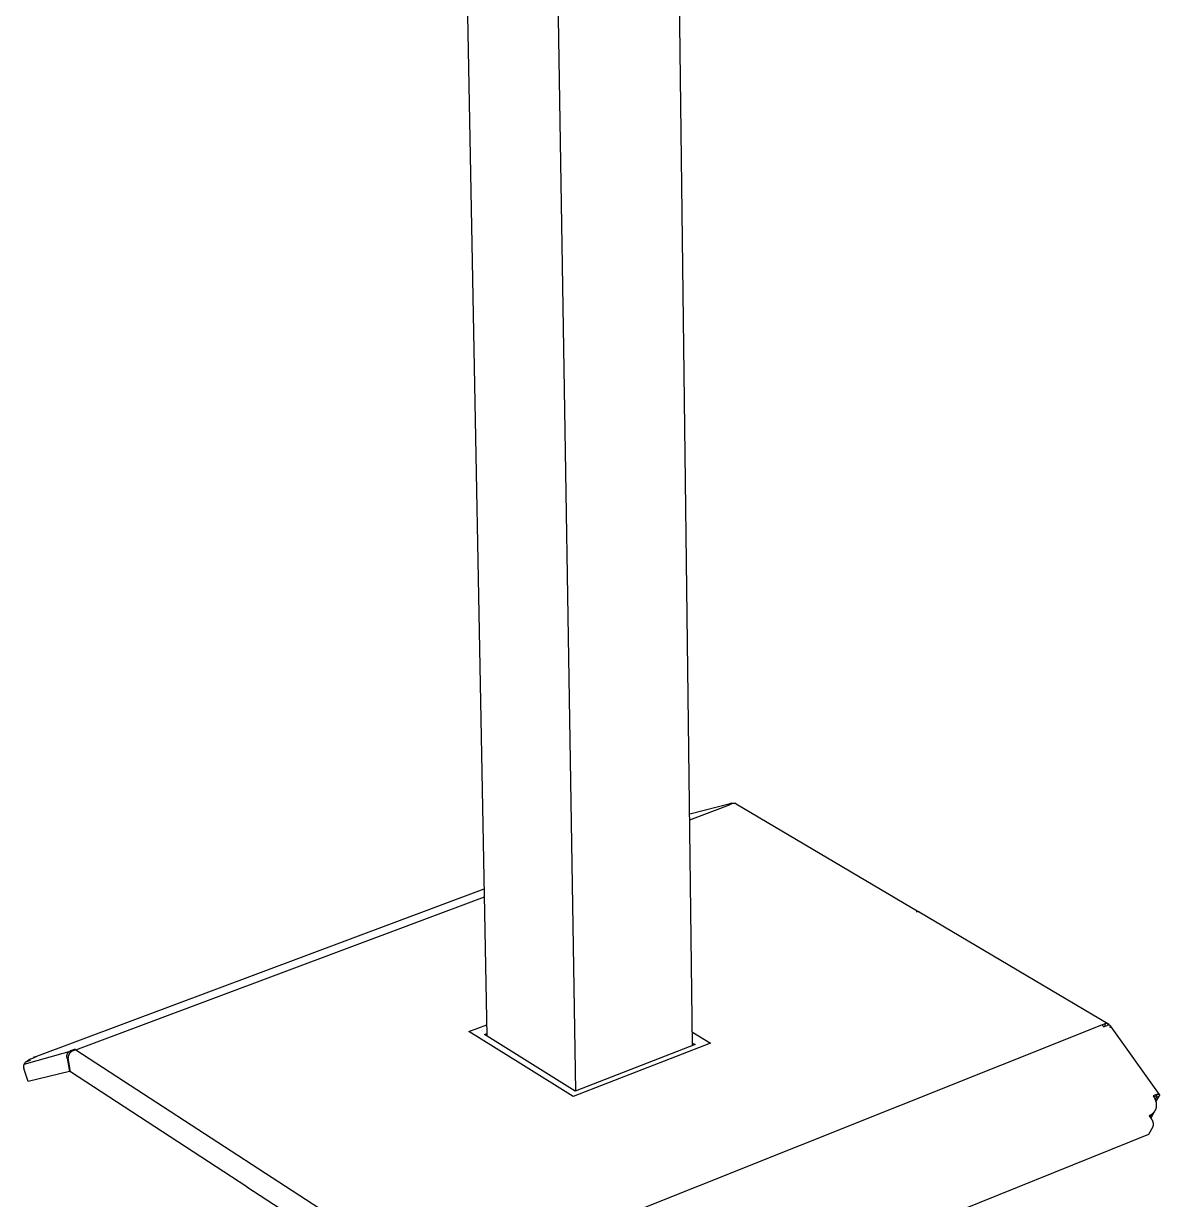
# Model space of a CAD drawing. Header units: millimetres. Extents: x -2542 to 6192, y -257 to 5845.
# Drawn here: x -208 to 278, y 243 to 745 of the extents above; entities that cross this region are included whole.
import ezdxf

# ---------------------------------------------------------------- set-up
doc = ezdxf.new("R2010")
doc.units = ezdxf.units.MM
doc.header["$MEASUREMENT"] = 0
doc.layers.add('Domyślny', color=7, linetype='Continuous', true_color=0x000000)
doc.layers.add('Utwórz2D linie widoczne', color=7, linetype='Continuous', true_color=0x000000)

msp = doc.modelspace()

# ---------------------------------------------------------------- linework, layer by layer
at = {"layer": 'Domyślny'}
for p, q in [((76.77, 404.88), (93.76, 411.25)), ((-185.71, 306.49), (-11.02, 371.97)), ((-29.27, 204.57), (252.9, 317.11)), ((-185.71, 306.49), (-207.84, 300.28)), ((-185.71, 306.49), (-30.02, 205.35))]:
    msp.add_line(p, q, dxfattribs=at)
at = {"layer": 'Utwórz2D linie widoczne'}
for p, q in [((77.99, 308.3), (71.92, 788.42)), ((-9.91, 312.4), (-18.55, 775.19)), ((20.17, 771.58), (27.94, 288.91)), ((76.73, 407.47), (94.59, 411.97)), ((94.5, 411.94), (93.05, 411.39)), ((93.08, 411.4), (93.05, 411.39)), ((93.11, 411.4), (93.08, 411.4)), ((93.15, 411.41), (93.11, 411.4)), ((93.18, 411.41), (93.15, 411.41)), ((93.21, 411.41), (93.18, 411.41)), ((93.24, 411.41), (93.21, 411.41)), ((93.27, 411.41), (93.24, 411.41)), ((93.31, 411.41), (93.27, 411.41)), ((93.34, 411.4), (93.31, 411.41)), ((93.37, 411.4), (93.34, 411.4)), ((93.4, 411.39), (93.37, 411.4)), ((93.43, 411.39), (93.4, 411.39)), ((93.47, 411.38), (93.43, 411.39)), ((93.5, 411.37), (93.47, 411.38)), ((93.53, 411.36), (93.5, 411.37)), ((93.56, 411.35), (93.53, 411.36)), ((93.59, 411.34), (93.56, 411.35)), ((93.62, 411.33), (93.59, 411.34)), ((93.65, 411.31), (93.62, 411.33)), ((93.68, 411.3), (93.65, 411.31)), ((93.7, 411.28), (93.68, 411.3)), ((93.73, 411.27), (93.7, 411.28)), ((93.76, 411.25), (93.73, 411.27)), ((95.21, 411.79), (93.76, 411.25)), ((94.5, 411.94), (94.55, 411.95)), ((94.62, 411.57), (94.5, 411.94)), ((94.55, 411.95), (94.6, 411.97)), ((94.6, 411.97), (94.65, 411.98)), ((94.65, 411.98), (94.7, 411.99)), ((94.7, 411.99), (94.75, 412.01)), ((94.75, 412.01), (94.8, 412.01)), ((94.8, 412.01), (94.85, 412.02)), ((94.85, 412.02), (94.9, 412.03)), ((94.9, 412.03), (94.95, 412.03)), ((94.95, 412.03), (95, 412.03)), ((95, 412.03), (95.05, 412.03)), ((95.05, 412.03), (95.1, 412.03)), ((95.1, 412.03), (95.15, 412.03)), ((95.15, 412.03), (95.2, 412.02)), ((95.2, 412.02), (95.25, 412.01)), ((95.27, 411.81), (95.21, 411.79)), ((95.25, 412.01), (95.31, 412.01)), ((95.32, 411.83), (95.27, 411.81)), ((95.31, 412.01), (95.35, 411.99)), ((95.38, 411.84), (95.32, 411.83)), ((95.35, 411.99), (95.4, 411.98)), ((95.43, 411.85), (95.38, 411.84)), ((95.4, 411.98), (95.45, 411.97)), ((95.49, 411.86), (95.43, 411.85)), ((95.45, 411.97), (95.5, 411.95)), ((95.54, 411.87), (95.49, 411.86)), ((95.5, 411.95), (95.55, 411.94)), ((95.6, 411.87), (95.54, 411.87)), ((95.55, 411.94), (95.6, 411.92)), ((95.6, 411.92), (95.64, 411.9)), ((95.66, 411.88), (95.6, 411.87)), ((95.64, 411.9), (95.69, 411.88)), ((95.71, 411.88), (95.66, 411.88)), ((95.77, 411.88), (95.71, 411.88)), ((95.83, 411.88), (95.77, 411.88)), ((95.88, 411.87), (95.83, 411.88)), ((95.94, 411.87), (95.88, 411.87)), ((96, 411.86), (95.94, 411.87)), ((96.05, 411.85), (96, 411.86)), ((96.11, 411.84), (96.05, 411.85)), ((96.16, 411.82), (96.11, 411.84)), ((96.22, 411.81), (96.16, 411.82)), ((96.27, 411.79), (96.22, 411.81)), ((96.33, 411.77), (96.27, 411.79)), ((96.38, 411.75), (96.33, 411.77)), ((96.43, 411.73), (96.38, 411.75)), ((96.48, 411.7), (96.43, 411.73)), ((96.53, 411.68), (96.48, 411.7)), ((96.53, 411.68), (174.7, 365.47)), ((-203.42, 303.37), (-11.09, 375.39)), ((173.57, 365.51), (173.53, 365.49)), ((173.61, 365.53), (173.57, 365.51)), ((173.66, 365.54), (173.61, 365.53)), ((173.7, 365.56), (173.66, 365.54)), ((173.74, 365.57), (173.7, 365.56)), ((173.79, 365.58), (173.74, 365.57)), ((173.84, 365.59), (173.79, 365.58)), ((173.88, 365.6), (173.84, 365.59)), ((173.93, 365.6), (173.88, 365.6)), ((173.97, 365.61), (173.93, 365.6)), ((174.02, 365.61), (173.97, 365.61)), ((174.06, 365.61), (174.02, 365.61)), ((174.11, 365.61), (174.06, 365.61)), ((174.16, 365.61), (174.11, 365.61)), ((174.2, 365.61), (174.16, 365.61)), ((174.25, 365.6), (174.2, 365.61)), ((174.29, 365.59), (174.25, 365.6)), ((174.34, 365.59), (174.29, 365.59)), ((174.39, 365.58), (174.34, 365.59)), ((174.43, 365.57), (174.39, 365.58)), ((174.47, 365.55), (174.43, 365.57)), ((174.52, 365.54), (174.47, 365.55)), ((174.56, 365.53), (174.52, 365.54)), ((174.61, 365.51), (174.56, 365.53)), ((174.65, 365.49), (174.61, 365.51)), ((174.69, 365.47), (174.65, 365.49)), ((174.73, 365.45), (174.69, 365.47)), ((174.77, 365.43), (174.73, 365.45)), ((174.77, 365.43), (255.44, 317.74)), ((-17.62, 314.31), (-10, 317.22)), ((252.9, 317.11), (254.37, 317.69)), ((252.9, 317.11), (252.97, 317.07)), ((252.97, 317.07), (253.05, 317.01)), ((253.05, 317.01), (253.12, 316.96)), ((253.12, 316.96), (253.19, 316.9)), ((253.19, 316.9), (253.25, 316.85)), ((253.25, 316.85), (253.32, 316.79)), ((253.32, 316.79), (253.38, 316.72)), ((253.66, 316.38), (255.13, 316.96)), ((254.37, 317.69), (254.4, 317.71)), ((254.37, 316.66), (254.37, 317.69)), ((254.4, 317.71), (254.43, 317.73)), ((254.43, 317.73), (254.46, 317.75)), ((254.46, 317.75), (254.49, 317.77)), ((254.49, 317.77), (254.52, 317.78)), ((254.52, 317.78), (254.56, 317.8)), ((254.56, 317.8), (254.59, 317.81)), ((254.59, 317.81), (254.62, 317.82)), ((254.62, 317.82), (254.66, 317.83)), ((254.66, 317.83), (254.69, 317.84)), ((254.69, 317.84), (254.72, 317.85)), ((254.72, 317.85), (254.76, 317.85)), ((254.76, 317.85), (254.79, 317.86)), ((254.79, 317.86), (254.83, 317.87)), ((254.83, 317.87), (254.86, 317.87)), ((254.86, 317.87), (254.9, 317.87)), ((254.9, 317.87), (254.93, 317.87)), ((254.93, 317.87), (254.97, 317.87)), ((254.97, 317.87), (255, 317.87)), ((255, 317.87), (255.04, 317.87)), ((255.04, 317.87), (255.07, 317.86)), ((255.07, 317.86), (255.11, 317.86)), ((255.11, 317.86), (255.14, 317.85)), ((255.17, 316.98), (255.13, 316.96)), ((255.14, 317.85), (255.18, 317.84)), ((255.22, 316.99), (255.17, 316.98)), ((255.18, 317.84), (255.21, 317.84)), ((255.21, 317.84), (255.24, 317.83)), ((255.26, 317.01), (255.22, 316.99)), ((255.24, 317.83), (255.28, 317.81)), ((255.3, 317.02), (255.26, 317.01)), ((255.28, 317.81), (255.31, 317.8)), ((255.34, 317.03), (255.3, 317.02)), ((255.31, 317.8), (255.34, 317.79)), ((255.34, 317.79), (255.38, 317.77)), ((255.39, 317.04), (255.34, 317.03)), ((255.38, 317.77), (255.41, 317.76)), ((255.43, 317.05), (255.39, 317.04)), ((255.41, 317.76), (255.44, 317.74)), ((255.48, 317.06), (255.43, 317.05)), ((255.44, 317.74), (255.47, 317.72)), ((255.47, 317.72), (255.5, 317.71)), ((255.52, 317.06), (255.48, 317.06)), ((255.5, 317.71), (255.53, 317.69)), ((255.57, 317.07), (255.52, 317.06)), ((255.53, 317.69), (255.56, 317.66)), ((255.56, 317.66), (255.58, 317.64)), ((255.61, 317.07), (255.57, 317.07)), ((255.58, 317.64), (255.61, 317.62)), ((255.61, 317.62), (255.64, 317.6)), ((255.66, 317.07), (255.61, 317.07)), ((255.64, 317.6), (255.66, 317.57)), ((255.66, 317.57), (255.69, 317.55)), ((255.7, 317.07), (255.66, 317.07)), ((255.69, 317.55), (255.71, 317.52)), ((255.75, 317.07), (255.7, 317.07)), ((255.71, 317.52), (255.73, 317.49)), ((255.73, 317.49), (255.75, 317.47)), ((255.75, 317.47), (255.77, 317.44)), ((255.79, 317.06), (255.75, 317.07)), ((255.77, 317.44), (255.79, 317.41)), ((255.79, 317.41), (255.81, 317.38)), ((255.84, 317.06), (255.79, 317.06)), ((255.81, 317.38), (255.83, 317.35)), ((255.83, 317.35), (255.85, 317.32)), ((255.88, 317.05), (255.84, 317.06)), ((255.85, 317.32), (255.86, 317.28)), ((255.86, 317.28), (255.87, 317.25)), ((255.87, 317.25), (255.89, 317.22)), ((255.93, 317.04), (255.88, 317.05)), ((255.89, 317.22), (255.9, 317.19)), ((255.9, 317.19), (255.91, 317.15)), ((255.91, 317.15), (255.92, 317.12)), ((255.92, 317.12), (255.93, 317.09)), ((255.93, 317.09), (255.94, 317.05)), ((255.97, 317.03), (255.93, 317.04)), ((256.01, 317.02), (255.97, 317.03)), ((256.06, 317.01), (256.01, 317.02)), ((256.1, 316.99), (256.06, 317.01)), ((256.14, 316.98), (256.1, 316.99)), ((256.18, 316.96), (256.14, 316.98)), ((256.22, 316.94), (256.18, 316.96)), ((256.26, 316.92), (256.22, 316.94)), ((256.3, 316.9), (256.26, 316.92)), ((256.34, 316.87), (256.3, 316.9)), ((256.38, 316.85), (256.34, 316.87)), ((256.42, 316.83), (256.38, 316.85)), ((256.45, 316.8), (256.42, 316.83)), ((256.45, 316.8), (277.44, 287.43)), ((4.51, 300.47), (-17.62, 314.31)), ((-11.02, 313.09), (-9.93, 313.51)), ((27.78, 288.85), (-11.02, 313.09)), ((77.91, 314.06), (85.67, 309.3)), ((253.38, 316.72), (253.44, 316.66)), ((253.44, 316.66), (253.5, 316.59)), ((253.5, 316.59), (253.56, 316.52)), ((253.56, 316.52), (253.61, 316.45)), ((253.61, 316.45), (253.66, 316.38)), ((254.39, 316.67), (254.41, 316.68)), ((254.41, 316.68), (254.43, 316.69)), ((254.43, 316.69), (254.45, 316.7)), ((254.45, 316.7), (254.47, 316.71)), ((254.47, 316.71), (254.49, 316.72)), ((254.49, 316.72), (254.52, 316.72)), ((254.52, 316.72), (254.54, 316.73)), ((254.54, 316.73), (254.56, 316.74)), ((254.56, 316.74), (254.58, 316.74)), ((256.46, 315.99), (256.47, 316.02)), ((256.47, 316.02), (256.48, 316.04)), ((256.49, 316.73), (256.48, 316.76)), ((256.48, 316.04), (256.49, 316.07)), ((256.5, 316.7), (256.49, 316.73)), ((256.49, 316.07), (256.5, 316.1)), ((256.51, 316.67), (256.5, 316.7)), ((256.5, 316.1), (256.51, 316.13)), ((256.52, 316.64), (256.51, 316.67)), ((256.51, 316.13), (256.52, 316.16)), ((256.53, 316.61), (256.52, 316.64)), ((256.52, 316.16), (256.53, 316.19)), ((256.54, 316.58), (256.53, 316.61)), ((256.53, 316.19), (256.54, 316.22)), ((256.54, 316.55), (256.54, 316.58)), ((256.55, 316.52), (256.54, 316.55)), ((256.54, 316.25), (256.55, 316.28)), ((256.54, 316.22), (256.54, 316.25)), ((256.55, 316.49), (256.55, 316.52)), ((256.55, 316.46), (256.55, 316.49)), ((256.55, 316.43), (256.55, 316.46)), ((256.55, 316.4), (256.55, 316.43)), ((256.55, 316.37), (256.55, 316.4)), ((256.55, 316.34), (256.55, 316.37)), ((256.55, 316.31), (256.55, 316.34)), ((256.55, 316.28), (256.55, 316.31)), ((85.67, 309.3), (26.85, 286.51)), ((79.08, 308.72), (27.78, 288.85)), ((77.97, 309.4), (79.08, 308.72)), ((-206.64, 301.54), (-205.08, 302.13)), ((-206.11, 302.01), (-206.1, 302.02)), ((-206.11, 302), (-206.11, 302.01)), ((-206.11, 302.01), (-206.11, 302.01)), ((-206.11, 302.01), (-206.11, 302.01)), ((-206.11, 301.99), (-206.11, 302)), ((-206.11, 302), (-206.11, 302)), ((-206.11, 302), (-206.11, 302)), ((-206.11, 302), (-206.11, 302)), ((-206.11, 301.98), (-206.11, 301.99)), ((-206.11, 301.99), (-206.11, 301.99)), ((-206.11, 301.99), (-206.11, 301.99)), ((-206.11, 301.99), (-206.11, 301.99)), ((-206.04, 301.77), (-206.11, 301.98)), ((-206.1, 301.98), (-206.11, 301.98)), ((-206.11, 301.98), (-206.11, 301.98)), ((-206.1, 302.02), (-206.1, 302.03)), ((-206.1, 302.03), (-206.1, 302.03)), ((-206.1, 302.03), (-206.09, 302.03)), ((-206.1, 302.02), (-206.1, 302.02)), ((-206.1, 301.97), (-206.1, 301.98)), ((-206.1, 301.98), (-206.1, 301.98)), ((-206.1, 301.98), (-206.1, 301.98)), ((-206.09, 301.97), (-206.1, 301.97)), ((-206.09, 302.03), (-206.09, 302.04)), ((-206.09, 302.04), (-206.08, 302.04)), ((-206.08, 301.97), (-206.09, 301.97)), ((-206.09, 301.97), (-206.09, 301.97)), ((-206.09, 301.97), (-206.09, 301.97)), ((-206.08, 302.04), (-206.08, 302.05)), ((-206.08, 302.05), (-206.08, 302.05)), ((-206.08, 302.05), (-206.07, 302.05)), ((-206.07, 301.96), (-206.08, 301.97)), ((-206.08, 301.97), (-206.08, 301.97)), ((-206.07, 302.06), (-206.05, 302.07)), ((-206.07, 302.05), (-206.07, 302.06)), ((-206.06, 301.96), (-206.07, 301.96)), ((-206.07, 301.96), (-206.07, 301.96)), ((-206.05, 301.96), (-206.06, 301.96)), ((-206.06, 301.96), (-206.06, 301.96)), ((-206.05, 302.07), (-206.04, 302.08)), ((-206.04, 301.96), (-206.05, 301.96)), ((-206.05, 301.96), (-206.05, 301.96)), ((-206.04, 302.08), (-206.03, 302.09)), ((-206.02, 301.96), (-206.04, 301.96)), ((-206.04, 301.96), (-206.04, 301.96)), ((-206.03, 302.09), (-206.01, 302.1)), ((-206.01, 301.96), (-206.02, 301.96)), ((-206.01, 302.1), (-206, 302.11)), ((-205.99, 301.96), (-206.01, 301.96)), ((-206, 302.11), (-205.96, 302.13)), ((-205.97, 301.96), (-205.99, 301.96)), ((-205.96, 301.96), (-205.97, 301.96)), ((-205.96, 302.13), (-205.92, 302.16)), ((-205.92, 301.96), (-205.96, 301.96)), ((-205.92, 302.16), (-205.87, 302.18)), ((-205.87, 301.97), (-205.92, 301.96)), ((-205.87, 302.18), (-205.77, 302.24)), ((-205.83, 301.97), (-205.87, 301.97)), ((-205.78, 301.98), (-205.83, 301.97)), ((-205.66, 302), (-205.78, 301.98)), ((-205.77, 302.24), (-205.64, 302.3)), ((-205.53, 302.03), (-205.66, 302)), ((-205.64, 302.3), (-205.34, 302.45)), ((-205.39, 302.05), (-205.53, 302.03)), ((-205.08, 302.13), (-205.39, 302.05)), ((-205.34, 302.45), (-204.97, 302.61)), ((-204.97, 302.61), (-204.54, 302.79)), ((-204.54, 302.79), (-202.45, 303.61)), ((-203.74, 303.13), (-203.75, 303.11)), ((-203.72, 303.15), (-203.74, 303.13)), ((-203.71, 303.17), (-203.72, 303.15)), ((-203.7, 303.18), (-203.71, 303.17)), ((-203.68, 303.2), (-203.7, 303.18)), ((-203.67, 303.22), (-203.68, 303.2)), ((-203.65, 303.23), (-203.67, 303.22)), ((-203.64, 303.25), (-203.65, 303.23)), ((-203.62, 303.26), (-203.64, 303.25)), ((-203.6, 303.27), (-203.62, 303.26)), ((-203.58, 303.29), (-203.6, 303.27)), ((-203.57, 303.3), (-203.58, 303.29)), ((-203.55, 303.31), (-203.57, 303.3)), ((-203.53, 303.32), (-203.55, 303.31)), ((-203.51, 303.33), (-203.53, 303.32)), ((-203.49, 303.34), (-203.51, 303.33)), ((-203.47, 303.35), (-203.49, 303.34)), ((-203.45, 303.36), (-203.47, 303.35)), ((-203.43, 303.37), (-203.45, 303.36)), ((-203.41, 303.38), (-203.43, 303.37)), ((-203.39, 303.38), (-203.41, 303.38)), ((-203.37, 303.39), (-203.39, 303.38)), ((-202.45, 303.61), (-203.37, 303.39)), ((-189.49, 303.85), (-189.48, 303.94)), ((-189.49, 303.76), (-189.49, 303.85)), ((-189.49, 303.67), (-189.49, 303.76)), ((-189.49, 303.58), (-189.49, 303.67)), ((-189.48, 303.5), (-189.49, 303.58)), ((-189.48, 303.94), (-189.47, 304.03)), ((-189.47, 303.41), (-189.48, 303.5)), ((-189.47, 304.03), (-189.46, 304.12)), ((-189.46, 303.32), (-189.47, 303.41)), ((-189.46, 304.12), (-189.45, 304.2)), ((-189.44, 303.23), (-189.46, 303.32)), ((-189.45, 304.2), (-189.43, 304.29)), ((-189.43, 303.15), (-189.44, 303.23)), ((-189.43, 304.29), (-189.41, 304.38)), ((-189.4, 303.06), (-189.43, 303.15)), ((-189.41, 304.38), (-189.38, 304.46)), ((-189.38, 302.97), (-189.4, 303.06)), ((-189.38, 304.46), (-189.36, 304.55)), ((-188.96, 303.13), (-189.38, 302.97)), ((-189.38, 302.97), (-188.32, 297.22)), ((-189.36, 304.55), (-189.33, 304.63)), ((-189.33, 304.63), (-189.29, 304.71)), ((-189.29, 304.71), (-189.26, 304.79)), ((-189.26, 304.79), (-189.22, 304.87)), ((-189.22, 304.87), (-189.18, 304.95)), ((-189.18, 304.95), (-189.13, 305.03)), ((-189.13, 305.03), (-189.09, 305.1)), ((-189.09, 305.1), (-189.04, 305.18)), ((-189.04, 305.18), (-188.99, 305.25)), ((-188.99, 305.25), (-188.93, 305.32)), ((-188.95, 303.2), (-188.96, 303.09)), ((-188.96, 303.09), (-188.95, 302.98)), ((-188.94, 303.42), (-188.95, 303.31)), ((-188.95, 303.31), (-188.95, 303.2)), ((-188.95, 302.98), (-188.95, 302.87)), ((-187.89, 297.12), (-188.95, 302.87)), ((-188.92, 303.53), (-188.94, 303.42)), ((-188.93, 305.32), (-188.88, 305.39)), ((-188.91, 303.64), (-188.92, 303.53)), ((-188.88, 303.75), (-188.91, 303.64)), ((-188.88, 305.39), (-188.82, 305.46)), ((-188.86, 303.86), (-188.88, 303.75)), ((-188.83, 303.97), (-188.86, 303.86)), ((-188.8, 304.07), (-188.83, 303.97)), ((-188.82, 305.46), (-188.76, 305.52)), ((-188.76, 304.18), (-188.8, 304.07)), ((-188.76, 305.52), (-188.69, 305.58)), ((-188.72, 304.28), (-188.76, 304.18)), ((-188.68, 304.39), (-188.72, 304.28)), ((-188.69, 305.58), (-188.63, 305.64)), ((-188.63, 304.49), (-188.68, 304.39)), ((-188.63, 305.64), (-188.56, 305.7)), ((-188.58, 304.58), (-188.63, 304.49)), ((-188.53, 304.68), (-188.58, 304.58)), ((-188.56, 305.7), (-188.49, 305.75)), ((-188.47, 304.78), (-188.53, 304.68)), ((-188.49, 305.75), (-188.42, 305.81)), ((-188.41, 304.87), (-188.47, 304.78)), ((-188.42, 305.81), (-188.35, 305.86)), ((-188.35, 304.96), (-188.41, 304.87)), ((-188.35, 305.86), (-188.27, 305.91)), ((-188.28, 305.05), (-188.35, 304.96)), ((-188.21, 305.14), (-188.28, 305.05)), ((-188.27, 305.91), (-188.2, 305.95)), ((-188.14, 305.22), (-188.21, 305.14)), ((-188.2, 305.95), (-188.12, 305.99)), ((-188.06, 305.3), (-188.14, 305.22)), ((-188.12, 305.99), (-188.04, 306.03)), ((-187.98, 305.38), (-188.06, 305.3)), ((-188.04, 306.03), (-187.96, 306.07)), ((-187.9, 305.46), (-187.98, 305.38)), ((-186.4, 306.65), (-187.96, 306.07)), ((-187.79, 305.57), (-187.96, 306.07)), ((-187.82, 305.53), (-187.9, 305.46)), ((-187.73, 305.6), (-187.82, 305.53)), ((-187.64, 305.67), (-187.73, 305.6)), ((-187.55, 305.73), (-187.64, 305.67)), ((-187.46, 305.79), (-187.55, 305.73)), ((-187.37, 305.85), (-187.46, 305.79)), ((-187.27, 305.9), (-187.37, 305.85)), ((-185.71, 306.49), (-187.27, 305.9)), ((-186.37, 306.66), (-186.4, 306.65)), ((-186.4, 306.65), (-186.27, 306.28)), ((-186.34, 306.66), (-186.37, 306.66)), ((-186.31, 306.67), (-186.34, 306.66)), ((-186.28, 306.67), (-186.31, 306.67)), ((-186.25, 306.67), (-186.28, 306.67)), ((-186.22, 306.67), (-186.25, 306.67)), ((-186.19, 306.67), (-186.22, 306.67)), ((-186.16, 306.66), (-186.19, 306.67)), ((-186.12, 306.66), (-186.16, 306.66)), ((-186.09, 306.66), (-186.12, 306.66)), ((-186.07, 306.65), (-186.09, 306.66)), ((-186.04, 306.64), (-186.07, 306.65)), ((-186.01, 306.64), (-186.04, 306.64)), ((-185.98, 306.63), (-186.01, 306.64)), ((-185.95, 306.62), (-185.98, 306.63)), ((-185.92, 306.61), (-185.95, 306.62)), ((-185.89, 306.59), (-185.92, 306.61)), ((-185.86, 306.58), (-185.89, 306.59)), ((-185.84, 306.57), (-185.86, 306.58)), ((-185.81, 306.55), (-185.84, 306.57)), ((-185.78, 306.54), (-185.81, 306.55)), ((-185.76, 306.52), (-185.78, 306.54)), ((-185.73, 306.51), (-185.76, 306.52)), ((-185.71, 306.49), (-185.73, 306.51)), ((-208.01, 299.56), (-208.02, 299.47)), ((-208.02, 299.47), (-208.02, 299.39)), ((-208.02, 299.39), (-208.02, 299.31)), ((-208.02, 299.31), (-208.02, 299.23)), ((-208.02, 299.23), (-208.01, 299.15)), ((-208, 299.72), (-208.01, 299.64)), ((-208.01, 299.64), (-208.01, 299.56)), ((-208.01, 299.15), (-208, 299.07)), ((-207.98, 299.8), (-208, 299.72)), ((-208, 299.07), (-207.99, 298.99)), ((-207.99, 298.99), (-207.97, 298.9)), ((-207.97, 299.88), (-207.98, 299.8)), ((-207.95, 299.96), (-207.97, 299.88)), ((-207.97, 298.9), (-207.96, 298.82)), ((-207.96, 298.82), (-207.94, 298.75)), ((-207.93, 300.04), (-207.95, 299.96)), ((-207.94, 298.75), (-207.91, 298.67)), ((-207.9, 300.12), (-207.93, 300.04)), ((-207.91, 298.67), (-207.89, 298.59)), ((-207.88, 300.19), (-207.9, 300.12)), ((-207.89, 298.59), (-207.86, 298.51)), ((-207.85, 300.27), (-207.88, 300.19)), ((-206.05, 292.97), (-207.86, 298.51)), ((-207.82, 300.35), (-207.85, 300.27)), ((-207.78, 300.42), (-207.82, 300.35)), ((-207.74, 300.49), (-207.78, 300.42)), ((-207.7, 300.56), (-207.74, 300.49)), ((-207.66, 300.63), (-207.7, 300.56)), ((-207.62, 300.7), (-207.66, 300.63)), ((-207.57, 300.77), (-207.62, 300.7)), ((-207.52, 300.84), (-207.57, 300.77)), ((-207.47, 300.9), (-207.52, 300.84)), ((-207.42, 300.96), (-207.47, 300.9)), ((-207.36, 301.02), (-207.42, 300.96)), ((-207.31, 301.08), (-207.36, 301.02)), ((-207.25, 301.14), (-207.31, 301.08)), ((-207.19, 301.19), (-207.25, 301.14)), ((-207.12, 301.24), (-207.19, 301.19)), ((-207.06, 301.29), (-207.12, 301.24)), ((-206.99, 301.34), (-207.06, 301.29)), ((-206.92, 301.39), (-206.99, 301.34)), ((-206.85, 301.43), (-206.92, 301.39)), ((-206.78, 301.47), (-206.85, 301.43)), ((-206.71, 301.51), (-206.78, 301.47)), ((-206.64, 301.54), (-206.71, 301.51)), ((-188.32, 297.22), (-206.05, 292.97)), ((-188.32, 297.22), (-187.93, 297.37)), ((-112.52, 247.98), (-187.89, 297.12)), ((26.85, 286.51), (4.51, 300.47)), ((276.28, 287.36), (274.8, 286.77)), ((274.8, 286.77), (274.9, 286.64)), ((274.9, 286.64), (274.99, 286.5)), ((275.9, 286.68), (275.08, 286.36)), ((275.94, 286.7), (275.9, 286.68)), ((275.98, 286.71), (275.94, 286.7)), ((276.03, 286.73), (275.98, 286.71)), ((276, 284.24), (277.37, 286.71)), ((276.07, 286.74), (276.03, 286.73)), ((276.11, 286.75), (276.07, 286.74)), ((276.13, 286.75), (276.11, 286.75)), ((276.15, 286.76), (276.13, 286.75)), ((276.17, 286.76), (276.15, 286.76)), ((276.19, 286.77), (276.17, 286.76)), ((276.21, 286.77), (276.19, 286.77)), ((276.22, 286.77), (276.21, 286.77)), ((276.24, 286.77), (276.22, 286.77)), ((276.26, 286.78), (276.24, 286.77)), ((276.28, 286.78), (276.26, 286.78)), ((276.28, 287.36), (276.36, 287.39)), ((276.29, 286.78), (276.28, 286.78)), ((276.31, 286.78), (276.29, 286.78)), ((276.33, 286.78), (276.31, 286.78)), ((276.34, 286.78), (276.33, 286.78)), ((276.35, 286.78), (276.34, 286.78)), ((276.34, 286.78), (276.34, 286.78)), ((276.36, 286.77), (276.35, 286.78)), ((276.36, 287.39), (276.44, 287.42)), ((276.37, 286.77), (276.36, 286.77)), ((276.38, 286.77), (276.37, 286.77)), ((276.37, 286.77), (276.37, 286.77)), ((276.39, 286.77), (276.38, 286.77)), ((276.4, 286.77), (276.39, 286.77)), ((276.39, 286.77), (276.39, 286.77)), ((276.41, 286.76), (276.4, 286.77)), ((276.42, 286.76), (276.41, 286.76)), ((276.41, 286.76), (276.41, 286.76)), ((276.43, 286.76), (276.42, 286.76)), ((276.44, 286.75), (276.43, 286.76)), ((276.43, 286.76), (276.43, 286.76)), ((276.44, 287.42), (276.52, 287.45)), ((276.45, 286.75), (276.44, 286.75)), ((276.44, 286.75), (276.44, 286.75)), ((276.46, 286.75), (276.45, 286.75)), ((276.46, 286.74), (276.46, 286.75)), ((276.47, 286.74), (276.46, 286.74)), ((276.47, 286.73), (276.47, 286.74)), ((276.47, 286.74), (276.47, 286.74)), ((276.48, 286.73), (276.47, 286.73)), ((276.49, 286.72), (276.48, 286.73)), ((276.48, 286.73), (276.48, 286.73)), ((276.48, 286.73), (276.48, 286.73)), ((276.5, 286.71), (276.49, 286.72)), ((276.49, 286.72), (276.49, 286.72)), ((276.49, 286.72), (276.49, 286.72)), ((276.49, 286.72), (276.49, 286.72)), ((276.49, 286.72), (276.49, 286.72)), ((276.51, 286.7), (276.5, 286.71)), ((276.5, 286.71), (276.5, 286.71)), ((276.5, 286.71), (276.5, 286.71)), ((276.5, 286.71), (276.5, 286.71)), ((276.5, 286.71), (276.5, 286.71)), ((276.51, 286.69), (276.51, 286.7)), ((276.51, 286.7), (276.51, 286.7)), ((276.51, 286.7), (276.51, 286.7)), ((276.51, 286.7), (276.51, 286.7)), ((276.51, 286.7), (276.51, 286.7)), ((276.52, 286.69), (276.51, 286.69)), ((276.51, 286.69), (276.51, 286.69)), ((276.52, 287.45), (276.6, 287.47)), ((276.52, 286.68), (276.52, 286.69)), ((276.52, 286.69), (276.52, 286.69)), ((276.52, 286.67), (276.52, 286.68)), ((276.52, 286.68), (276.52, 286.68)), ((276.52, 286.68), (276.52, 286.68)), ((276.52, 286.68), (276.52, 286.68)), ((276.53, 286.67), (276.52, 286.67)), ((276.52, 286.67), (276.52, 286.67)), ((276.53, 286.66), (276.53, 286.67)), ((276.53, 286.65), (276.53, 286.66)), ((276.53, 286.66), (276.53, 286.66)), ((276.53, 286.64), (276.53, 286.65)), ((276.53, 286.65), (276.53, 286.65)), ((276.54, 286.64), (276.53, 286.64)), ((276.54, 286.63), (276.54, 286.64)), ((276.54, 286.62), (276.54, 286.63)), ((276.54, 286.61), (276.54, 286.62)), ((276.54, 286.62), (276.54, 286.62)), ((276.54, 286.61), (276.54, 286.61)), ((276.6, 287.47), (276.68, 287.49)), ((276.68, 287.49), (276.72, 287.5)), ((276.72, 287.5), (276.76, 287.51)), ((276.76, 287.51), (276.8, 287.52)), ((276.8, 287.52), (276.83, 287.53)), ((276.83, 287.53), (276.87, 287.53)), ((276.87, 287.53), (276.91, 287.54)), ((276.91, 287.54), (276.94, 287.54)), ((276.94, 287.54), (276.98, 287.54)), ((276.98, 287.54), (277.01, 287.55)), ((277.01, 287.55), (277.05, 287.55)), ((277.05, 287.55), (277.08, 287.55)), ((277.08, 287.55), (277.11, 287.55)), ((277.11, 287.55), (277.12, 287.55)), ((277.12, 287.55), (277.14, 287.55)), ((277.14, 287.55), (277.15, 287.54)), ((277.15, 287.54), (277.17, 287.54)), ((277.17, 287.54), (277.18, 287.54)), ((277.18, 287.54), (277.2, 287.54)), ((277.2, 287.54), (277.21, 287.54)), ((277.21, 287.54), (277.23, 287.53)), ((277.23, 287.53), (277.24, 287.53)), ((277.24, 287.53), (277.25, 287.53)), ((277.25, 287.53), (277.27, 287.52)), ((277.27, 287.52), (277.28, 287.52)), ((277.28, 287.52), (277.29, 287.52)), ((277.29, 287.52), (277.3, 287.51)), ((277.3, 287.51), (277.31, 287.51)), ((277.31, 287.51), (277.33, 287.5)), ((277.33, 287.5), (277.34, 287.5)), ((277.34, 287.5), (277.35, 287.49)), ((277.35, 287.49), (277.36, 287.49)), ((277.36, 287.49), (277.37, 287.48)), ((277.37, 287.48), (277.38, 287.47)), ((277.39, 286.75), (277.37, 286.71)), ((277.38, 287.47), (277.39, 287.47)), ((277.39, 287.47), (277.4, 287.46)), ((277.4, 286.78), (277.39, 286.75)), ((277.4, 287.46), (277.41, 287.45)), ((277.42, 286.81), (277.4, 286.78)), ((277.41, 287.45), (277.41, 287.45)), ((277.41, 287.45), (277.41, 287.45)), ((277.41, 287.45), (277.42, 287.44)), ((277.42, 287.44), (277.42, 287.44)), ((277.42, 287.44), (277.43, 287.44)), ((277.43, 286.84), (277.42, 286.81)), ((277.43, 287.44), (277.43, 287.43)), ((277.43, 287.43), (277.43, 287.43)), ((277.43, 287.43), (277.44, 287.43)), ((277.44, 286.87), (277.43, 286.84)), ((277.44, 287.43), (277.44, 287.42)), ((277.44, 287.42), (277.44, 287.42)), ((277.46, 286.9), (277.44, 286.87)), ((277.44, 287.42), (277.45, 287.41)), ((277.45, 287.41), (277.45, 287.41)), ((277.45, 287.41), (277.46, 287.4)), ((277.46, 287.4), (277.46, 287.4)), ((277.46, 287.4), (277.46, 287.4)), ((277.46, 287.4), (277.46, 287.39)), ((277.46, 287.39), (277.47, 287.39)), ((277.47, 286.93), (277.46, 286.9)), ((277.47, 287.39), (277.47, 287.38)), ((277.47, 287.38), (277.47, 287.38)), ((277.47, 287.38), (277.48, 287.37)), ((277.48, 286.96), (277.47, 286.93)), ((277.48, 287.37), (277.48, 287.37)), ((277.48, 287.37), (277.48, 287.36)), ((277.48, 287.36), (277.48, 287.36)), ((277.48, 287.36), (277.49, 287.35)), ((277.49, 286.98), (277.48, 286.96)), ((277.49, 287.35), (277.49, 287.35)), ((277.49, 287.35), (277.49, 287.34)), ((277.49, 287.34), (277.49, 287.34)), ((277.49, 287.34), (277.5, 287.33)), ((277.5, 287.01), (277.49, 286.98)), ((277.5, 287.33), (277.5, 287.32)), ((277.5, 287.32), (277.5, 287.31)), ((277.5, 287.31), (277.51, 287.3)), ((277.51, 287.05), (277.5, 287.04)), ((277.5, 287.04), (277.5, 287.01)), ((277.51, 287.3), (277.51, 287.29)), ((277.51, 287.29), (277.51, 287.28)), ((277.51, 287.28), (277.51, 287.27)), ((277.51, 287.27), (277.52, 287.26)), ((277.52, 287.11), (277.51, 287.1)), ((277.51, 287.1), (277.51, 287.08)), ((277.51, 287.08), (277.51, 287.07)), ((277.51, 287.07), (277.51, 287.05)), ((277.52, 287.26), (277.52, 287.25)), ((277.52, 287.25), (277.52, 287.24)), ((277.52, 287.24), (277.52, 287.22)), ((277.52, 287.22), (277.52, 287.21)), ((277.52, 287.21), (277.52, 287.2)), ((277.52, 287.2), (277.52, 287.19)), ((277.52, 287.19), (277.52, 287.17)), ((277.52, 287.17), (277.52, 287.16)), ((277.52, 287.16), (277.52, 287.15)), ((277.52, 287.15), (277.52, 287.14)), ((277.52, 287.14), (277.52, 287.12)), ((277.52, 287.12), (277.52, 287.11)), ((274.99, 286.5), (275.08, 286.36)), ((275.08, 286.36), (275.17, 286.22)), ((275.17, 286.22), (275.25, 286.08)), ((275.25, 286.08), (275.33, 285.93)), ((275.33, 285.93), (275.41, 285.78)), ((275.41, 285.78), (275.49, 285.63)), ((275.49, 285.63), (275.56, 285.48)), ((275.56, 285.48), (275.63, 285.33)), ((275.63, 285.33), (275.7, 285.17)), ((275.7, 285.17), (275.76, 285.02)), ((275.74, 285.05), (276.46, 286.35)), ((275.76, 285.02), (275.82, 284.86)), ((275.82, 284.86), (275.87, 284.7)), ((275.87, 284.7), (275.92, 284.54)), ((275.92, 284.54), (275.97, 284.38)), ((275.97, 284.38), (276.01, 284.22)), ((276.01, 284.22), (276.05, 284.05)), ((276.04, 281.63), (276.01, 281.48)), ((276.08, 281.79), (276.04, 281.63)), ((276.05, 284.05), (276.08, 283.89)), ((276.08, 283.89), (276.11, 283.73)), ((276.11, 281.94), (276.08, 281.79)), ((276.11, 283.73), (276.13, 283.56)), ((276.13, 282.1), (276.11, 281.94)), ((276.13, 283.56), (276.15, 283.4)), ((276.15, 282.26), (276.13, 282.1)), ((276.15, 283.4), (276.17, 283.24)), ((276.17, 282.42), (276.15, 282.26)), ((276.17, 283.24), (276.18, 283.07)), ((276.18, 282.58), (276.17, 282.42)), ((276.18, 283.07), (276.18, 282.91)), ((276.18, 282.91), (276.18, 282.74)), ((276.18, 282.74), (276.18, 282.58)), ((276.46, 286.35), (276.47, 286.37)), ((276.47, 286.37), (276.48, 286.38)), ((276.48, 286.38), (276.49, 286.4)), ((276.49, 286.41), (276.5, 286.43)), ((276.49, 286.4), (276.49, 286.41)), ((276.5, 286.43), (276.51, 286.44)), ((276.51, 286.46), (276.52, 286.47)), ((276.51, 286.44), (276.51, 286.46)), ((276.52, 286.49), (276.53, 286.5)), ((276.52, 286.47), (276.52, 286.49)), ((276.53, 286.54), (276.54, 286.55)), ((276.53, 286.53), (276.53, 286.54)), ((276.53, 286.52), (276.53, 286.53)), ((276.53, 286.53), (276.53, 286.53)), ((276.53, 286.5), (276.53, 286.52)), ((276.54, 286.6), (276.54, 286.61)), ((276.54, 286.59), (276.54, 286.6)), ((276.54, 286.58), (276.54, 286.59)), ((276.54, 286.59), (276.54, 286.59)), ((276.54, 286.57), (276.54, 286.58)), ((276.54, 286.56), (276.54, 286.57)), ((276.54, 286.57), (276.54, 286.57)), ((276.54, 286.55), (276.54, 286.56)), ((276.54, 286.55), (276.54, 286.55)), ((273.19, 278.35), (273.05, 278.3)), ((273.05, 278.3), (274.1, 276.83)), ((273.32, 278.41), (273.19, 278.35)), ((273.45, 278.47), (273.32, 278.41)), ((273.46, 278), (273.32, 277.92)), ((273.58, 278.54), (273.45, 278.47)), ((273.59, 278.08), (273.46, 278)), ((273.71, 278.61), (273.58, 278.54)), ((273.73, 278.17), (273.59, 278.08)), ((273.84, 278.68), (273.71, 278.61)), ((273.86, 278.26), (273.73, 278.17)), ((275.15, 279.67), (273.81, 277.24)), ((273.96, 278.76), (273.84, 278.68)), ((273.99, 278.36), (273.86, 278.26)), ((274.08, 278.84), (273.96, 278.76)), ((274.11, 278.46), (273.99, 278.36)), ((274.21, 278.92), (274.08, 278.84)), ((274.1, 276.83), (274.17, 276.73)), ((274.23, 278.56), (274.11, 278.46)), ((274.17, 276.73), (274.24, 276.64)), ((274.32, 279.01), (274.21, 278.92)), ((274.35, 278.67), (274.23, 278.56)), ((274.24, 276.64), (274.3, 276.54)), ((274.44, 279.1), (274.32, 279.01)), ((274.46, 278.78), (274.35, 278.67)), ((274.56, 279.2), (274.44, 279.1)), ((274.57, 278.9), (274.46, 278.78)), ((274.67, 279.3), (274.56, 279.2)), ((274.68, 279.02), (274.57, 278.9)), ((274.78, 279.4), (274.67, 279.3)), ((274.78, 279.14), (274.68, 279.02)), ((274.88, 279.51), (274.78, 279.4)), ((274.88, 279.27), (274.78, 279.14)), ((274.98, 279.62), (274.88, 279.51)), ((274.97, 279.39), (274.88, 279.27)), ((275.06, 279.53), (274.97, 279.39)), ((275.08, 279.73), (274.98, 279.62)), ((275.14, 279.66), (275.06, 279.53)), ((275.18, 279.85), (275.08, 279.73)), ((275.22, 279.8), (275.14, 279.66)), ((275.27, 279.97), (275.18, 279.85)), ((275.52, 280.35), (275.22, 279.8)), ((275.36, 280.09), (275.27, 279.97)), ((275.44, 280.22), (275.36, 280.09)), ((275.52, 280.35), (275.44, 280.22)), ((275.6, 280.48), (275.52, 280.35)), ((275.67, 280.61), (275.6, 280.48)), ((275.74, 280.75), (275.67, 280.61)), ((275.8, 280.89), (275.74, 280.75)), ((275.86, 281.04), (275.8, 280.89)), ((275.91, 281.18), (275.86, 281.04)), ((275.96, 281.33), (275.91, 281.18)), ((276.01, 281.48), (275.96, 281.33)), ((274.66, 273.57), (272.8, 270.22)), ((274.3, 276.54), (274.36, 276.44)), ((274.36, 276.44), (274.42, 276.33)), ((274.42, 276.33), (274.48, 276.23)), ((274.48, 276.23), (274.53, 276.12)), ((274.53, 276.12), (274.57, 276.01)), ((274.57, 276.01), (274.62, 275.9)), ((274.62, 275.9), (274.66, 275.79)), ((274.66, 275.79), (274.69, 275.68)), ((274.69, 273.69), (274.66, 273.57)), ((274.69, 275.68), (274.73, 275.56)), ((274.73, 273.8), (274.69, 273.69)), ((274.73, 275.56), (274.75, 275.45)), ((274.75, 273.92), (274.73, 273.8)), ((274.75, 275.45), (274.78, 275.33)), ((274.78, 274.03), (274.75, 273.92)), ((274.78, 275.33), (274.8, 275.21)), ((274.8, 274.15), (274.78, 274.03)), ((274.8, 275.21), (274.81, 275.1)), ((274.81, 274.27), (274.8, 274.15)), ((274.81, 275.1), (274.83, 274.98)), ((274.83, 274.39), (274.81, 274.27)), ((274.83, 274.98), (274.83, 274.86)), ((274.83, 274.86), (274.84, 274.74)), ((274.84, 274.62), (274.83, 274.5)), ((274.83, 274.5), (274.83, 274.39)), ((274.84, 274.74), (274.84, 274.62)), ((272.8, 270.22), (2.52, 161.49)), ((-112.52, 247.98), (-34.67, 197.23))]:
    msp.add_line(p, q, dxfattribs=at)

doc.saveas('drawing.dxf')
